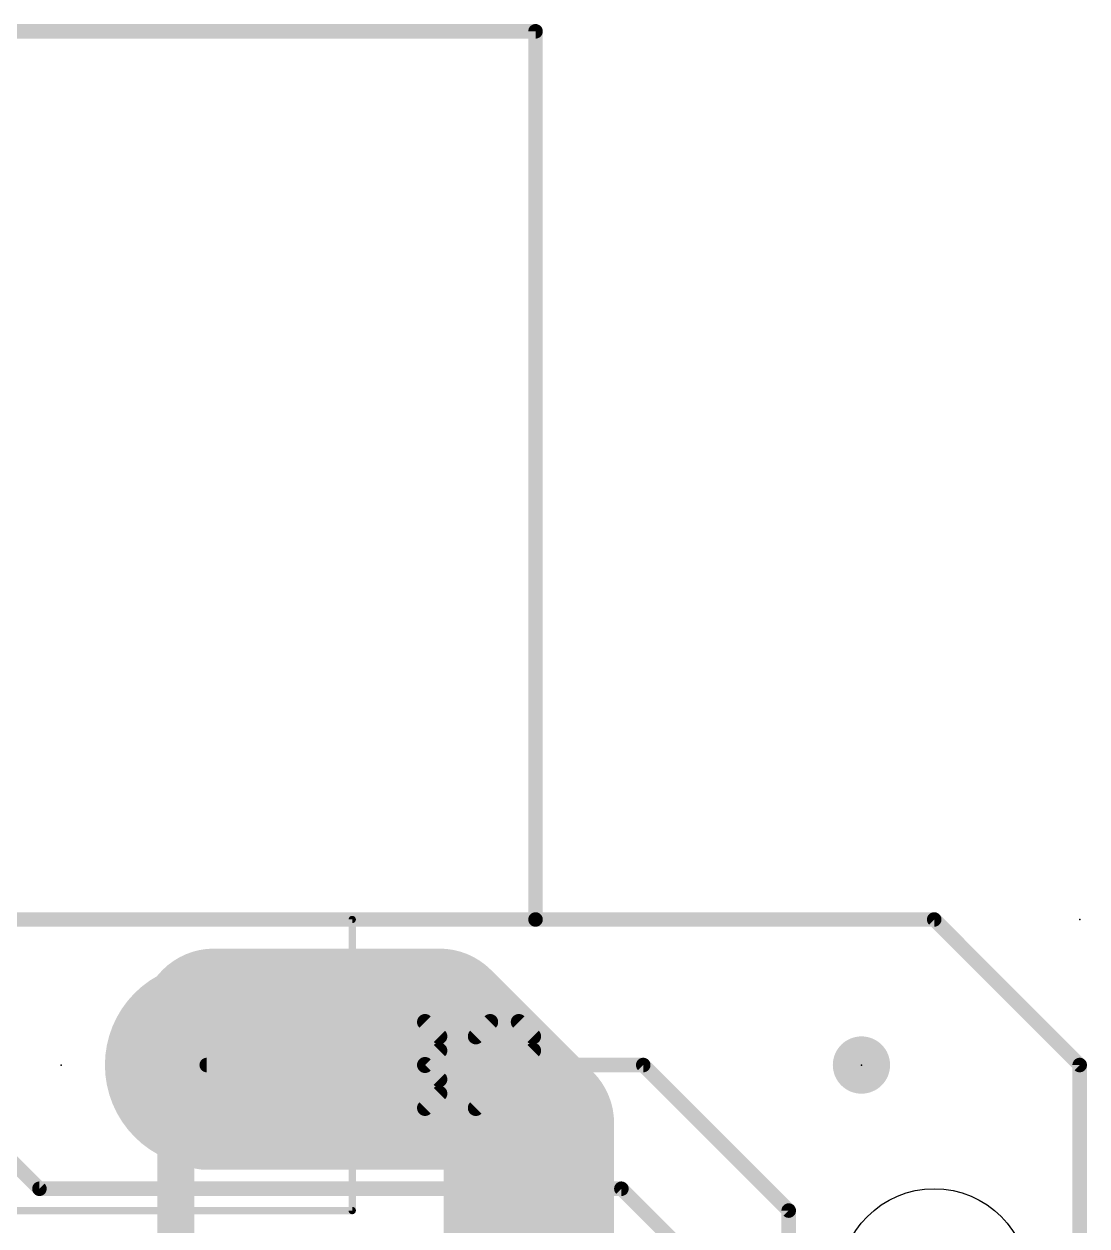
# Model space of a CAD drawing. Extents: x -7.6 to 53.5, y -11.4 to 75.3.
# Drawn here: x 34.91 to 53.47, y 54.34 to 75.32 of the extents above; entities that cross this region are included whole.
import ezdxf

# ---------------------------------------------------------------- set-up
doc = ezdxf.new("R2010")
doc.units = 0
for name, color, linetype in [('1', 12, 'CONTINUOUS'), ('16', 132, 'CONTINUOUS'), ('17', 110, 'CONTINUOUS'), ('20', 53, 'CONTINUOUS'), ('21', 41, 'CONTINUOUS'), ('23', 53, 'CONTINUOUS'), ('51', 53, 'CONTINUOUS')]:
    doc.layers.add(name, color=color, linetype=linetype)

# ---------------------------------------------------------------- blocks, each defined once
blk = doc.blocks.new('ROUNDP')
at = {"const_width": 0.5}
blk.add_lwpolyline([(0, -0.25, 1), (0, 0.25, 1), (0, -0.25)], format="xyb", dxfattribs=at)
blk = doc.blocks.new('PIE')
at = {"const_width": 0.5}
blk.add_lwpolyline([(0, -0.25, 1), (0, 0.25, 1), (0, -0.25)], format="xyb", dxfattribs=at)

msp = doc.modelspace()

# ---------------------------------------------------------------- linework, layer by layer
at = {"layer": '1'}
for points, const_width in [([(2.54, 59.69), (50.8, 59.69)], 0.2032), ([(50.8, 59.69), (53.34, 57.15)], 0.2032), ([(42.164, 57.912), (38.227, 57.912)], 2.54), ([(43.942, 56.134), (42.164, 57.912)], 2.54), ([(38.1, 56.261), (38.1, 56.642)], 1.8796), ([(37.56, 56.61), (38.1, 57.15)], 0.6452), ([(43.942, 48.133), (43.942, 56.134)], 2.54), ([(42.164, 56.261), (38.1, 56.261)], 1.8796), ([(53.34, 57.15), (53.34, 3.81)], 0.2032), ([(37.56, 53.55), (37.56, 56.61)], 0.6452), ([(42.56, 56.373), (42.164, 56.261)], 0.6452), ([(42.56, 53.55), (42.56, 56.373)], 0.6452)]:
    msp.add_lwpolyline(points, dxfattribs=dict(at, const_width=const_width))
for points, const_width in [([(50.8359, 59.7259, 1), (50.7641, 59.6541)], 0.1016), ([(50.8, 59.6392, 1), (50.8, 59.7408)], 0.1016), ([(38.227, 58.547, 1), (38.227, 57.277)], 1.27), ([(42.613, 58.361, 1), (41.715, 57.463)], 1.27), ([(42.164, 57.277, 1), (42.164, 58.547)], 1.27), ([(38.5699, 56.642, 1), (37.6301, 56.642)], 0.9398), ([(38.2141, 57.0359, 1), (37.9859, 57.2641)], 0.3226), ([(44.577, 56.134, 1), (43.307, 56.134)], 1.27), ([(38.1, 56.7309, 1), (38.1, 55.7911)], 0.9398), ([(42.164, 55.7911, 1), (42.164, 56.7309)], 0.9398), ([(43.493, 55.685, 1), (44.391, 56.583)], 1.27), ([(53.3908, 57.15, 1), (53.2892, 57.15)], 0.1016), ([(53.3041, 57.1141, 1), (53.3759, 57.1859)], 0.1016), ([(37.4459, 56.7241, 1), (37.6741, 56.4959)], 0.3226), ([(37.7213, 56.61, 1), (37.3987, 56.61)], 0.3226), ([(37.6301, 56.261, 1), (38.5699, 56.261)], 0.9398), ([(42.7213, 56.373, 1), (42.3987, 56.373)], 0.3226), ([(42.6039, 56.2178, 1), (42.5161, 56.5282)], 0.3226), ([(42.1201, 56.4162, 1), (42.2079, 56.1058)], 0.3226)]:
    msp.add_lwpolyline(points, format="xyb", dxfattribs=dict(at, const_width=const_width))
at = {"layer": '16'}
for points, const_width in [([(2.54, 59.69), (50.8, 59.69)], 0.2032), ([(50.8, 59.69), (53.34, 57.15)], 0.2032), ([(33.02, 57.15), (35.179, 54.991)], 0.254), ([(38.1, 57.15), (45.72, 57.15)], 0.254), ([(45.72, 57.15), (48.26, 54.61)], 0.254), ([(53.34, 57.15), (53.34, 3.81)], 0.2032), ([(35.179, 54.991), (45.339, 54.991)], 0.254), ([(45.339, 54.991), (46.99, 53.34)], 0.254), ([(48.26, 54.61), (48.26, 52.07)], 0.254)]:
    msp.add_lwpolyline(points, dxfattribs=dict(at, const_width=const_width))
for points, const_width in [([(50.8359, 59.7259, 1), (50.7641, 59.6541)], 0.1016), ([(50.8, 59.6392, 1), (50.8, 59.7408)], 0.1016), ([(38.1, 57.2135, 1), (38.1, 57.0865)], 0.127), ([(45.7649, 57.1949, 1), (45.6751, 57.1051)], 0.127), ([(45.72, 57.0865, 1), (45.72, 57.2135)], 0.127), ([(53.3908, 57.15, 1), (53.2892, 57.15)], 0.1016), ([(53.3041, 57.1141, 1), (53.3759, 57.1859)], 0.1016), ([(35.179, 55.0545, 1), (35.179, 54.9275)], 0.127), ([(35.1341, 54.9461, 1), (35.2239, 55.0359)], 0.127), ([(45.3839, 55.0359, 1), (45.2941, 54.9461)], 0.127), ([(45.339, 54.9275, 1), (45.339, 55.0545)], 0.127), ([(48.3235, 54.61, 1), (48.1965, 54.61)], 0.127), ([(48.2151, 54.5651, 1), (48.3049, 54.6549)], 0.127)]:
    msp.add_lwpolyline(points, format="xyb", dxfattribs=dict(at, const_width=const_width))
at = {"layer": '20', "const_width": 0.2032}
for points in [[(50.8, 59.69), (2.54, 59.69)], [(53.34, 57.15), (50.8, 59.69)], [(53.34, 3.81), (53.34, 57.15)]]:
    msp.add_lwpolyline(points, dxfattribs=at)
at = {"layer": '20', "const_width": 0.1016}
for points in [[(50.8359, 59.7259, 1), (50.7641, 59.6541)], [(50.8, 59.6392, 1), (50.8, 59.7408)], [(53.3908, 57.15, 1), (53.2892, 57.15)], [(53.3041, 57.1141, 1), (53.3759, 57.1859)]]:
    msp.add_lwpolyline(points, format="xyb", dxfattribs=at)
at = {"layer": '20'}
msp.add_circle((50.8, 53.34), 1.651, dxfattribs=at)
at = {"layer": '21'}
for points, const_width in [([(40.64, 59.69), (30.48, 59.69)], 0.127), ([(40.64, 54.61), (40.64, 59.69)], 0.127), ([(41.1607, 56.4007), (41.1607, 57.9006)], 0.2794), ([(41.1607, 57.9006), (41.9106, 57.9006)], 0.2794), ([(41.9106, 57.9006), (42.1606, 57.6506)], 0.2794), ([(43.0478, 57.9006), (42.7979, 57.6506)], 0.2794), ([(43.5478, 57.9006), (43.0478, 57.9006)], 0.2794), ([(43.7978, 57.6506), (43.5478, 57.9006)], 0.2794), ([(42.1606, 57.6506), (42.1606, 57.4006)], 0.2794), ([(43.7978, 57.4006), (43.7978, 57.6506)], 0.2794), ([(42.1606, 57.4006), (41.9106, 57.1506)], 0.2794), ([(42.7979, 56.4007), (43.7978, 57.4006)], 0.2794), ([(41.1607, 57.1506), (41.9106, 57.1506)], 0.2794), ([(41.9106, 57.1506), (42.1606, 56.9007)], 0.2794), ([(42.1606, 56.9007), (42.1606, 56.6507)], 0.2794), ([(42.1606, 56.6507), (41.9106, 56.4007)], 0.2794), ([(41.9106, 56.4007), (41.1607, 56.4007)], 0.2794), ([(43.7978, 56.4007), (42.7979, 56.4007)], 0.2794), ([(30.48, 54.61), (40.64, 54.61)], 0.127)]:
    msp.add_lwpolyline(points, dxfattribs=dict(at, const_width=const_width))
for points, const_width in [([(40.6718, 59.69, 1), (40.6082, 59.69)], 0.0635), ([(40.64, 59.6583, 1), (40.64, 59.7218)], 0.0635), ([(41.2306, 57.9006, 1), (41.0908, 57.9006)], 0.1397), ([(41.1607, 57.9704, 1), (41.1607, 57.8307)], 0.1397), ([(41.96, 57.95, 1), (41.8612, 57.8512)], 0.1397), ([(41.9106, 57.8307, 1), (41.9106, 57.9704)], 0.1397), ([(43.0478, 57.9704, 1), (43.0478, 57.8307)], 0.1397), ([(43.0972, 57.8512, 1), (42.9984, 57.95)], 0.1397), ([(43.5972, 57.95, 1), (43.4984, 57.8512)], 0.1397), ([(43.5478, 57.8307, 1), (43.5478, 57.9704)], 0.1397), ([(42.2305, 57.6506, 1), (42.0908, 57.6506)], 0.1397), ([(42.1112, 57.6012, 1), (42.21, 57.7)], 0.1397), ([(42.7485, 57.7, 1), (42.8472, 57.6012)], 0.1397), ([(43.8676, 57.6506, 1), (43.7279, 57.6506)], 0.1397), ([(43.7484, 57.6012, 1), (43.8472, 57.7)], 0.1397), ([(42.21, 57.3512, 1), (42.1112, 57.45)], 0.1397), ([(43.8472, 57.3512, 1), (43.7484, 57.45)], 0.1397), ([(41.1607, 57.2205, 1), (41.1607, 57.0808)], 0.1397), ([(41.96, 57.2, 1), (41.8612, 57.1012)], 0.1397), ([(41.8612, 57.2, 1), (41.96, 57.1012)], 0.1397), ([(41.9106, 57.0808, 1), (41.9106, 57.2205)], 0.1397), ([(42.0908, 57.4006, 1), (42.2305, 57.4006)], 0.1397), ([(43.7279, 57.4006, 1), (43.8676, 57.4006)], 0.1397), ([(42.2305, 56.9007, 1), (42.0908, 56.9007)], 0.1397), ([(42.1112, 56.8513, 1), (42.21, 56.9501)], 0.1397), ([(42.0908, 56.6507, 1), (42.2305, 56.6507)], 0.1397), ([(42.21, 56.6013, 1), (42.1112, 56.7001)], 0.1397), ([(41.1607, 56.4706, 1), (41.1607, 56.3308)], 0.1397), ([(41.0908, 56.4007, 1), (41.2306, 56.4007)], 0.1397), ([(41.8612, 56.4501, 1), (41.96, 56.3513)], 0.1397), ([(41.9106, 56.3308, 1), (41.9106, 56.4706)], 0.1397), ([(42.7979, 56.4706, 1), (42.7979, 56.3308)], 0.1397), ([(42.7485, 56.4501, 1), (42.8472, 56.3513)], 0.1397), ([(43.7978, 56.3308, 1), (43.7978, 56.4706)], 0.1397), ([(40.6082, 54.61, 1), (40.6718, 54.61)], 0.0635), ([(40.64, 54.5782, 1), (40.64, 54.6418)], 0.0635)]:
    msp.add_lwpolyline(points, format="xyb", dxfattribs=dict(at, const_width=const_width))
at = {"layer": '23'}
for p in [(53.34, 59.69), (35.56, 57.15), (49.53, 57.15)]:
    msp.add_point(p, dxfattribs=at)
at = {"layer": '51', "const_width": 0.254}
for points in [[(43.84, 75.19), (31.64, 75.19)], [(43.84, 75.19), (43.84, 59.69)], [(43.84, 59.69), (31.64, 59.69)], [(50.8, 59.69), (43.84, 59.69)], [(53.34, 57.15), (50.8, 59.69)], [(53.34, 3.81), (53.34, 57.15)]]:
    msp.add_lwpolyline(points, dxfattribs=at)
at = {"layer": '51', "const_width": 0.127}
for points in [[(43.9035, 75.19, 1), (43.7765, 75.19)], [(43.84, 75.1265, 1), (43.84, 75.2535)], [(43.84, 59.7535, 1), (43.84, 59.6265)], [(43.84, 59.6265, 1), (43.84, 59.7535)], [(50.8449, 59.7349, 1), (50.7551, 59.6451)], [(50.8, 59.6265, 1), (50.8, 59.7535)], [(43.7765, 59.69, 1), (43.9035, 59.69)], [(53.4035, 57.15, 1), (53.2765, 57.15)], [(53.2951, 57.1051, 1), (53.3849, 57.1949)]]:
    msp.add_lwpolyline(points, format="xyb", dxfattribs=at)

# ---------------------------------------------------------------- block references
at = {"layer": '1'}
msp.add_blockref('PIE', (49.53, 57.15), dxfattribs=at)
at = {"layer": '17', "xscale": 3.556, "yscale": 3.556}
msp.add_blockref('ROUNDP', (38.1, 57.15), dxfattribs=at)
msp.add_blockref('ROUNDP', (38.1, 57.15), dxfattribs=at)

doc.saveas('drawing.dxf')
